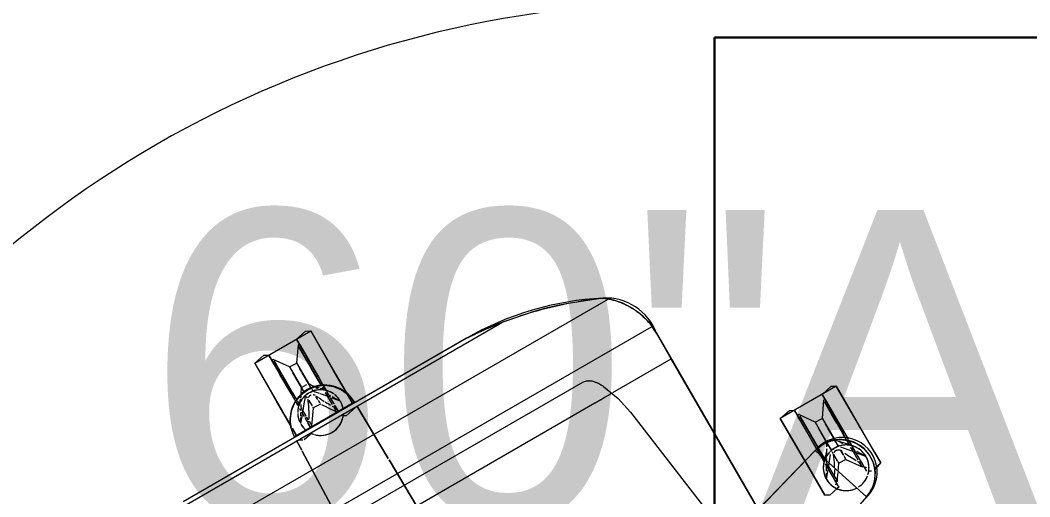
# Model space of a CAD drawing. Header units: inches. Extents: x 6664 to 8129, y 209 to 1287.
# Drawn here: x 7383.98 to 7413.18, y 543.94 to 557.74 of the extents above; entities that cross this region are included whole.
import ezdxf

# ---------------------------------------------------------------- set-up
doc = ezdxf.new("R2010")
doc.units = ezdxf.units.IN
doc.header["$MEASUREMENT"] = 0
doc.layers.add('A-ANNO-NOTE', color=131, linetype='Continuous', lineweight=30)
doc.layers.add('I-FURN', color=30, linetype='Continuous', lineweight=9)
doc.styles.add('Swis721 Lt BT', font='swissl.ttf', dxfattribs={"height": 9})

# ---------------------------------------------------------------- blocks, each defined once
blk = doc.blocks.new('Desk-Worksurface-Teknion-WWWTW3060-R2011 - 30_ x 60_-V87-11th FLOOR POWER _ SIGNAL')
at = {"layer": 'I-FURN'}
blk.add_arc((-33.53, 44.312), 30.551, 270.5953, 329.4055, dxfattribs=at)
blk = doc.blocks.new('Allsteel Seating Acuity Work-Conference Chair1 - Fully Adj_ Arms_ Mesh Back-V142-11th FLOOR POWER _ SIGNAL')
at = {"layer": 'I-FURN', "lineweight": 13}
for p, q in [((-11.803, -2.772), (-12.516, -3.004)), ((-12.453, -2.995), (-11.79, -2.768)), ((-12.47, -3.001), (-12.453, -2.995)), ((-12.47, -3.001), (-12.456, -2.996)), ((-12.453, -2.995), (-11.835, -4.897)), ((-12.45, -3.012), (-11.838, -4.898)), ((-7.767, -8.532), (-8.475, -3.356)), ((-13.048, -3.541), (-13.299, -3.638)), ((-13.299, -3.638), (-13.06, -3.589)), ((-13.299, -3.638), (-13.299, -6.205)), ((-13.299, -4.002), (-13.299, -3.638)), ((-13.299, -3.638), (-13.299, -4.922)), ((-12.956, -3.567), (-12.868, -3.615)), ((-12.826, -3.639), (-12.826, -3.664)), ((-12.826, -3.774), (-12.826, -3.639)), ((-12.826, -3.664), (-12.826, -3.989)), ((-12.826, -3.935), (-12.826, -3.774)), ((-11.901, -3.638), (-11.856, -3.629)), ((-11.901, -3.639), (-11.901, -3.664)), ((-11.901, -3.667), (-11.901, -3.639)), ((-11.901, -3.774), (-11.901, -3.672)), ((-11.901, -3.674), (-11.901, -3.779)), ((-11.429, -3.638), (-11.429, -4.773)), ((-11.429, -4.773), (-11.429, -3.638)), ((-13.299, -4.922), (-13.299, -4.014)), ((-13.023, -4.019), (-12.77, -4.321)), ((-12.864, -4.284), (-13.022, -4.021)), ((-12.777, -3.808), (-12.826, -3.808)), ((-12.826, -3.911), (-12.826, -3.923)), ((-12.826, -3.952), (-12.826, -4.003)), ((-12.777, -3.967), (-12.826, -3.967)), ((-12.826, -4.015), (-12.826, -4.296)), ((-12.826, -4.025), (-12.826, -4.36)), ((-12.481, -4.23), (-12.777, -3.808)), ((-12.777, -3.808), (-12.777, -3.808)), ((-12.777, -3.808), (-12.777, -3.952)), ((-12.777, -3.967), (-12.777, -3.808)), ((-12.777, -4.029), (-12.777, -4.286)), ((-12.113, -4.041), (-12.246, -4.23)), ((-12.008, -3.891), (-12.097, -4.017)), ((-11.95, -3.808), (-12, -3.879)), ((-11.901, -3.808), (-11.95, -3.808)), ((-11.95, -3.808), (-11.95, -3.808)), ((-11.95, -3.808), (-11.95, -3.853)), ((-11.95, -3.967), (-11.95, -3.808)), ((-11.901, -3.967), (-11.95, -3.967)), ((-11.95, -4.002), (-11.95, -4.353)), ((-11.901, -3.799), (-11.901, -3.935)), ((-11.901, -3.912), (-11.901, -3.808)), ((-11.901, -3.808), (-11.901, -3.808)), ((-11.901, -3.808), (-11.901, -3.923)), ((-11.901, -3.83), (-11.901, -4.409)), ((-11.901, -3.952), (-11.901, -4.36)), ((-11.703, -4.017), (-11.881, -4.23)), ((-11.703, -4.017), (-11.8, -4.178)), ((-9.561, -4.021), (-9.561, -9.277)), ((-9.561, -8.532), (-9.561, -4.021)), ((-9.561, -10.137), (-9.561, -4.022)), ((-1.03, -10.822), (-1.134, -4.08)), ((-1.134, -4.08), (-1.03, -10.822)), ((1.015, -12.298), (1.283, -4.08)), ((1.283, -4.08), (1.015, -12.298)), ((-12.756, -4.464), (-12.831, -4.339)), ((-12.826, -4.296), (-12.826, -4.473)), ((-12.826, -4.36), (-12.826, -4.477)), ((-12.777, -4.328), (-12.777, -4.36)), ((-12.777, -4.36), (-12.777, -4.457)), ((-12.743, -4.354), (-12.53, -4.609)), ((-12.481, -4.271), (-12.481, -4.23)), ((-12.481, -4.23), (-12.481, -4.26)), ((-12.481, -4.266), (-12.481, -4.32)), ((-12.481, -4.363), (-12.481, -4.271)), ((-12.481, -4.537), (-12.481, -4.367)), ((-12.453, -4.232), (-12.267, -4.242)), ((-12.267, -4.242), (-12.246, -4.23)), ((-12.246, -4.271), (-12.246, -4.23)), ((-12.246, -4.23), (-12.246, -4.26)), ((-12.246, -4.26), (-12.246, -4.288)), ((-12.246, -4.292), (-12.246, -4.271)), ((-12.246, -4.537), (-12.246, -4.308)), ((-12.246, -4.32), (-12.246, -4.377)), ((-12.004, -4.377), (-12.166, -4.572)), ((-11.897, -4.249), (-12.004, -4.377)), ((-11.95, -4.36), (-11.95, -4.425)), ((-11.821, -4.214), (-11.932, -4.399)), ((-11.901, -4.36), (-11.901, -4.415)), ((-11.838, -4.898), (-9.561, -4.239)), ((-11.838, -4.898), (-9.561, -4.245)), ((-9.561, -4.239), (-11.835, -4.897)), ((-12.848, -4.467), (-12.568, -4.778)), ((-12.826, -4.479), (-12.826, -4.638)), ((-12.826, -4.483), (-12.826, -4.64)), ((-12.826, -4.651), (-12.826, -4.489)), ((-12.826, -4.652), (-12.826, -4.489)), ((-12.777, -4.529), (-12.777, -4.69)), ((-12.777, -4.699), (-12.777, -4.532)), ((-12.602, -4.721), (-12.633, -4.669)), ((-12.481, -4.396), (-12.481, -4.51)), ((-12.481, -4.712), (-12.481, -4.667)), ((-12.481, -4.667), (-12.455, -4.667)), ((-12.481, -4.711), (-12.481, -4.667)), ((-12.444, -4.667), (-12.389, -4.667)), ((-12.338, -4.667), (-12.284, -4.667)), ((-12.246, -4.396), (-12.246, -4.51)), ((-12.246, -4.555), (-12.246, -4.619)), ((-12.231, -4.649), (-12.246, -4.667)), ((-12.076, -4.638), (-12.156, -4.771)), ((-12.153, -4.771), (-12.05, -4.656)), ((-12.051, -4.597), (-12.074, -4.635)), ((-12.033, -4.637), (-11.95, -4.545)), ((-11.951, -4.43), (-12.012, -4.532)), ((-11.95, -4.545), (-11.88, -4.467)), ((-11.95, -4.533), (-11.95, -4.716)), ((-11.95, -4.915), (-11.95, -4.542)), ((-11.901, -4.479), (-11.901, -4.685)), ((-11.901, -4.483), (-11.901, -4.686)), ((-11.901, -4.701), (-11.901, -4.489)), ((-11.901, -4.699), (-11.901, -4.489)), ((-13.299, -6.161), (-13.299, -4.922)), ((-13.299, -4.922), (-13.299, -6.205)), ((-12.826, -4.688), (-12.826, -4.922)), ((-12.826, -4.689), (-12.826, -4.922)), ((-12.826, -4.922), (-12.826, -4.702)), ((-12.826, -4.922), (-12.826, -4.704)), ((-12.826, -4.922), (-12.826, -5.254)), ((-12.826, -6.205), (-12.826, -4.922)), ((-12.826, -4.922), (-12.826, -5.259)), ((-12.826, -5.565), (-12.826, -4.922)), ((-12.777, -4.716), (-12.777, -4.922)), ((-12.777, -4.922), (-12.777, -4.724)), ((-12.777, -4.922), (-12.777, -5.241)), ((-12.777, -5.981), (-12.777, -4.922)), ((-12.571, -4.771), (-12.602, -4.721)), ((-12.568, -4.778), (-12.567, -4.778)), ((-12.543, -4.819), (-12.567, -4.778)), ((-12.481, -4.922), (-12.521, -4.855)), ((-12.481, -4.701), (-12.481, -4.757)), ((-12.481, -4.87), (-12.481, -4.711)), ((-12.481, -4.766), (-12.481, -4.712)), ((-12.481, -4.81), (-12.481, -4.867)), ((-12.481, -4.871), (-12.481, -4.817)), ((-12.481, -4.867), (-12.481, -4.922)), ((-12.481, -4.922), (-12.481, -4.87)), ((-12.481, -4.922), (-12.481, -4.871)), ((-12.481, -4.922), (-12.481, -5.276)), ((-12.481, -5.613), (-12.481, -4.922)), ((-12.294, -4.922), (-12.432, -4.922)), ((-12.246, -4.922), (-12.246, -4.682)), ((-12.246, -4.71), (-12.246, -4.784)), ((-12.246, -4.721), (-12.246, -4.792)), ((-12.246, -4.81), (-12.246, -4.922)), ((-12.246, -4.817), (-12.246, -4.922)), ((-12.184, -4.818), (-12.246, -4.922)), ((-12.246, -4.928), (-12.246, -5.276)), ((-12.246, -5.613), (-12.246, -4.928)), ((-11.95, -4.716), (-11.95, -4.915)), ((-11.95, -4.922), (-11.95, -5.981)), ((-11.95, -5.981), (-11.95, -4.922)), ((-11.901, -4.688), (-11.901, -4.907)), ((-11.901, -4.689), (-11.901, -4.907)), ((-11.901, -4.907), (-11.901, -4.702)), ((-11.901, -4.908), (-11.901, -4.704)), ((-11.901, -4.922), (-11.901, -5.565)), ((-11.901, -5.565), (-11.901, -4.922)), ((-11.901, -4.922), (-11.901, -5.563)), ((-11.901, -6.205), (-11.901, -4.922)), ((-11.835, -4.897), (-11.875, -4.909)), ((-11.838, -4.898), (-11.875, -4.909)), ((-11.429, -4.773), (-11.429, -4.922)), ((-11.429, -4.922), (-11.429, -4.773)), ((-11.429, -6.205), (-11.429, -4.78)), ((-11.429, -4.922), (-11.429, -6.205)), ((-11.429, -6.205), (-11.429, -4.922)), ((-12.826, -5.26), (-12.826, -5.563)), ((-12.826, -5.266), (-12.826, -5.565)), ((-12.777, -5.266), (-12.777, -5.576)), ((-12.481, -5.306), (-12.481, -5.41)), ((-12.246, -5.306), (-12.246, -5.41)), ((-12.826, -5.576), (-12.826, -5.823)), ((-12.826, -6.035), (-12.826, -5.576)), ((-12.826, -5.579), (-12.826, -5.809)), ((-12.826, -5.829), (-12.826, -5.994)), ((-12.777, -5.576), (-12.777, -5.981)), ((-12.777, -6.035), (-12.481, -5.613)), ((-12.246, -5.613), (-11.95, -6.035)), ((-11.901, -5.576), (-11.901, -5.823)), ((-11.901, -5.981), (-11.901, -5.576)), ((-11.901, -5.579), (-11.901, -5.809)), ((-11.901, -5.829), (-11.901, -5.994)), ((-12.826, -5.842), (-12.826, -5.981)), ((-12.826, -5.981), (-12.826, -6.035)), ((-12.826, -5.994), (-12.826, -6.205)), ((-12.826, -6.035), (-12.777, -6.035)), ((-11.95, -6.035), (-11.901, -6.035)), ((-11.901, -5.842), (-11.901, -5.981)), ((-11.901, -5.994), (-11.901, -6.205)), ((-13.299, -6.205), (-13.299, -6.17)), ((-13.299, -6.205), (-11.429, -6.205)), ((-9.561, -10.137), (-9.561, -8.532)), ((-9.561, -9.277), (-9.561, -10.137)), ((-7.613, -9.277), (-9.561, -9.277)), ((-7.464, -9.277), (-7.548, -9.277)), ((-7.362, -9.277), (-7.463, -9.277)), ((-7.215, -9.277), (-7.357, -9.277)), ((-7.016, -9.277), (-7.209, -9.277)), ((7.009, -9.277), (-7.009, -9.277)), ((7.009, -9.973), (-7.009, -9.973)), ((9.533, -10.364), (-9.533, -10.364)), ((-9.336, -11.071), (-9.272, -11.187)), ((-1.002, -12.647), (-1.029, -10.869)), ((-1.029, -10.869), (-1.002, -12.647)), ((-9.111, -11.42), (-9.072, -11.468)), ((-9.071, -11.468), (-8.991, -11.557)), ((-8.991, -11.557), (-8.858, -11.684)), ((8.84, -11.684), (-8.84, -11.684)), ((-8.73, -11.788), (-7.728, -12.179)), ((-7.725, -12.18), (-7.486, -12.258)), ((-7.15, -12.357), (-6.701, -12.472)), ((-6.693, -12.474), (-5.987, -12.615)), ((0.512, -12.611), (0.806, -12.55)), ((1.004, -12.647), (1.014, -12.334)), ((1.014, -12.334), (1.004, -12.647)), ((-5.987, -12.615), (-5.864, -12.635)), ((5.846, -12.635), (-5.846, -12.635)), ((-4.733, -12.755), (4.733, -12.755)), ((-4.717, -12.754), (4.717, -12.754)), ((-1, -12.787), (-1, -12.769)), ((-1, -12.769), (1, -12.769)), ((-1, -12.787), (-1, -12.772)), ((-0.983, -12.772), (1, -12.772)), ((-0.935, -12.997), (-0.935, -12.793)), ((-0.935, -12.793), (-0.935, -13.066)), ((-0.463, -12.95), (-0.463, -12.769)), ((-0.413, -12.791), (-0.463, -12.791)), ((-0.463, -12.841), (-0.463, -12.972)), ((-0.234, -13.047), (-0.413, -12.791)), ((-0.413, -12.791), (-0.413, -12.791)), ((-0.413, -12.791), (-0.413, -12.822)), ((-0.413, -12.95), (-0.413, -12.791)), ((-0.413, -12.836), (-0.413, -12.935)), ((0.413, -12.791), (0.117, -13.213)), ((0.463, -12.791), (0.413, -12.791)), ((0.413, -12.791), (0.413, -12.791)), ((0.413, -12.791), (0.413, -12.836)), ((0.413, -12.95), (0.413, -12.791)), ((0.463, -12.782), (0.463, -12.918)), ((0.463, -12.895), (0.463, -12.791)), ((0.463, -12.791), (0.463, -12.906)), ((0.463, -12.812), (0.463, -12.96)), ((0.841, -12.569), (0.935, -12.621)), ((0.935, -12.793), (0.935, -12.997)), ((0.935, -13.028), (0.935, -12.793)), ((1, -12.769), (0.999, -12.811)), ((1, -12.772), (0.999, -12.811)), ((-0.935, -13.066), (-0.935, -13.008)), ((-0.935, -13.904), (-0.935, -13.066)), ((-0.935, -13.066), (-0.935, -13.904)), ((-0.935, -15.188), (-0.935, -13.123)), ((-0.661, -13), (-0.497, -13.196)), ((-0.521, -13.232), (-0.635, -13.042)), ((-0.463, -12.95), (-0.463, -12.935)), ((-0.463, -12.935), (-0.463, -12.986)), ((-0.413, -12.95), (-0.463, -12.95)), ((-0.463, -13.015), (-0.463, -13.214)), ((-0.463, -13.023), (-0.463, -13.206)), ((-0.413, -13.028), (-0.413, -13.43)), ((-0.136, -13.187), (-0.227, -13.057)), ((0.463, -12.95), (0.413, -12.95)), ((0.413, -12.984), (0.413, -13.096)), ((0.413, -13.114), (0.413, -13.336)), ((0.463, -12.935), (0.463, -12.976)), ((0.463, -12.972), (0.463, -13.093)), ((0.463, -12.986), (0.463, -13.092)), ((0.463, -13.123), (0.463, -13.278)), ((0.463, -13.126), (0.463, -13.279)), ((0.648, -13.015), (0.483, -13.212)), ((0.651, -13.016), (0.564, -13.161)), ((0.935, -13.071), (0.935, -13.904)), ((0.935, -13.904), (0.935, -13.071)), ((0.935, -15.188), (0.935, -13.123)), ((-0.399, -13.435), (-0.495, -13.275)), ((-0.467, -13.232), (-0.306, -13.424)), ((-0.463, -13.265), (-0.463, -13.343)), ((-0.463, -13.279), (-0.463, -13.433)), ((-0.463, -13.343), (-0.463, -13.438)), ((-0.306, -13.424), (-0.263, -13.475)), ((-0.117, -13.213), (0.097, -13.224)), ((-0.117, -13.254), (-0.117, -13.243)), ((-0.117, -13.346), (-0.117, -13.269)), ((-0.117, -13.463), (-0.117, -13.376)), ((-0.117, -13.378), (-0.117, -13.471)), ((0.097, -13.224), (0.117, -13.213)), ((0.117, -13.254), (0.117, -13.243)), ((0.117, -13.467), (0.117, -13.291)), ((0.117, -13.378), (0.117, -13.475)), ((0.36, -13.36), (0.208, -13.542)), ((0.413, -13.413), (0.37, -13.483)), ((0.402, -13.31), (0.371, -13.346)), ((0.413, -13.343), (0.413, -13.408)), ((0.467, -13.232), (0.422, -13.286)), ((0.459, -13.336), (0.432, -13.381)), ((0.463, -13.331), (0.463, -13.392)), ((0.463, -13.343), (0.463, -13.398)), ((0.542, -13.197), (0.488, -13.287)), ((-0.463, -13.463), (-0.463, -13.61)), ((-0.463, -13.467), (-0.463, -13.611)), ((-0.463, -13.473), (-0.343, -13.606)), ((-0.463, -13.622), (-0.463, -13.473)), ((-0.463, -13.623), (-0.463, -13.473)), ((-0.463, -13.671), (-0.463, -13.904)), ((-0.463, -13.672), (-0.463, -13.904)), ((-0.463, -13.904), (-0.463, -13.685)), ((-0.463, -13.904), (-0.463, -13.686)), ((-0.413, -13.511), (-0.413, -13.604)), ((-0.413, -13.613), (-0.413, -13.515)), ((-0.413, -13.698), (-0.413, -13.904)), ((-0.413, -13.904), (-0.413, -13.707)), ((-0.325, -13.626), (-0.242, -13.719)), ((-0.238, -13.703), (-0.269, -13.652)), ((-0.246, -13.496), (-0.171, -13.586)), ((-0.242, -13.719), (-0.204, -13.761)), ((-0.166, -13.592), (-0.136, -13.628)), ((-0.117, -13.703), (-0.117, -13.65)), ((-0.08, -13.65), (-0.025, -13.65)), ((0.025, -13.65), (0.08, -13.65)), ((0.117, -13.546), (0.117, -13.602)), ((0.197, -13.555), (0.135, -13.628)), ((0.264, -13.66), (0.224, -13.727)), ((0.234, -13.727), (0.298, -13.656)), ((0.313, -13.579), (0.289, -13.618)), ((0.318, -13.633), (0.386, -13.558)), ((0.386, -13.558), (0.423, -13.517)), ((0.413, -13.514), (0.413, -13.625)), ((0.413, -13.634), (0.413, -13.518)), ((0.413, -13.698), (0.413, -13.904)), ((0.413, -13.904), (0.413, -13.707)), ((0.453, -13.484), (0.484, -13.45)), ((0.463, -13.502), (0.463, -13.625)), ((0.463, -13.505), (0.463, -13.627)), ((0.463, -13.638), (0.463, -13.512)), ((0.463, -13.64), (0.463, -13.513)), ((0.463, -13.671), (0.463, -13.904)), ((0.463, -13.672), (0.463, -13.904)), ((0.463, -13.904), (0.463, -13.685)), ((0.463, -13.904), (0.463, -13.686)), ((-0.935, -15.188), (-0.935, -13.904)), ((-0.935, -13.904), (-0.935, -15.188)), ((-0.463, -13.904), (-0.463, -14.219)), ((-0.463, -15.188), (-0.463, -13.904)), ((-0.463, -13.904), (-0.463, -14.225)), ((-0.463, -14.225), (-0.463, -13.904)), ((-0.413, -13.904), (-0.413, -14.249)), ((-0.413, -14.964), (-0.413, -13.904)), ((-0.204, -13.761), (-0.203, -13.761)), ((-0.117, -13.904), (-0.204, -13.761)), ((-0.117, -13.904), (-0.117, -13.775)), ((-0.117, -13.793), (-0.117, -13.904)), ((-0.117, -13.904), (-0.117, -13.8)), ((-0.117, -13.904), (-0.117, -14.259)), ((-0.117, -14.596), (-0.117, -13.904)), ((0.117, -13.904), (-0.068, -13.904)), ((0.204, -13.761), (0.117, -13.904)), ((0.117, -13.904), (0.117, -13.775)), ((0.117, -13.793), (0.117, -13.904)), ((0.117, -13.8), (0.117, -13.904)), ((0.117, -13.904), (0.117, -14.259)), ((0.117, -14.596), (0.117, -13.904)), ((0.413, -13.904), (0.413, -14.755)), ((0.413, -14.964), (0.413, -13.904)), ((0.463, -13.904), (0.463, -14.548)), ((0.463, -14.548), (0.463, -13.904)), ((0.463, -13.904), (0.463, -14.546)), ((0.463, -15.188), (0.463, -13.904)), ((0.935, -13.904), (0.935, -15.188)), ((0.935, -15.188), (0.935, -13.904)), ((-0.463, -14.548), (-0.463, -14.242)), ((-0.463, -14.243), (-0.463, -14.546)), ((-0.463, -14.249), (-0.463, -14.548)), ((-0.413, -14.254), (-0.413, -14.964)), ((-0.117, -14.288), (-0.117, -14.393)), ((0.117, -14.288), (0.117, -14.393)), ((-0.463, -14.559), (-0.463, -14.805)), ((-0.463, -15.018), (-0.463, -14.559)), ((-0.463, -14.562), (-0.463, -14.792)), ((-0.413, -15.018), (-0.117, -14.596)), ((-0.117, -14.393), (-0.117, -14.42)), ((0.117, -14.596), (0.413, -15.018)), ((0.463, -14.559), (0.463, -14.786)), ((0.463, -14.964), (0.463, -14.559)), ((0.463, -14.562), (0.463, -14.772)), ((-0.463, -14.812), (-0.463, -14.977)), ((-0.463, -14.825), (-0.463, -14.964)), ((0.413, -14.805), (0.413, -14.964)), ((0.463, -14.772), (0.463, -14.813)), ((0.463, -14.786), (0.463, -14.826)), ((0.463, -14.813), (0.463, -14.977)), ((0.463, -14.826), (0.463, -14.964)), ((-0.463, -14.964), (-0.463, -15.018)), ((-0.463, -14.977), (-0.463, -15.188)), ((-0.463, -15.018), (-0.413, -15.018)), ((0.413, -15.018), (0.463, -15.018)), ((0.463, -14.977), (0.463, -15.188)), ((0.935, -15.188), (-0.935, -15.188))]:
    blk.add_line(p, q, dxfattribs=at)
at = {"layer": 'I-FURN', "lineweight": 13, "flags": 128}
for points in [[(-11.875, -4.909), (-12.127, -4.942), (-12.379, -4.911), (-12.615, -4.818), (-12.82, -4.667), (-12.981, -4.471), (-13.087, -4.24), (-13.131, -3.989), (-13.111, -3.736), (-13.027, -3.496), (-12.886, -3.285), (-12.696, -3.116), (-12.47, -3.001)], [(-11.852, -3.628), (-11.558, -3.567), (-11.429, -3.638)], [(-12.246, -5.613), (-12.46, -5.601), (-12.481, -5.613)], [(-12.826, -6.205), (-13.17, -6.276), (-13.299, -6.205)], [(-11.429, -6.205), (-11.772, -6.276), (-11.901, -6.205)], [(-7.464, -9.562), (-7.656, -9.05), (-7.767, -8.532)], [(-9.561, -10.137), (-9.557, -10.251), (-9.548, -10.364)], [(-9.272, -11.187), (-9.149, -11.371), (-9.111, -11.42)], [(-8.858, -11.684), (-8.795, -11.737), (-8.73, -11.788)], [(-7.486, -12.258), (-7.325, -12.307), (-7.15, -12.357)], [(-0.935, -12.621), (-0.592, -12.55), (-0.505, -12.598)], [(0.999, -12.811), (0.953, -13.061), (0.845, -13.291), (0.683, -13.487), (0.477, -13.635), (0.24, -13.727), (-0.012, -13.756), (-0.264, -13.721), (-0.498, -13.624), (-0.701, -13.47), (-0.858, -13.271), (-0.96, -13.038), (-1, -12.787)], [(0.117, -14.596), (-0.097, -14.584), (-0.117, -14.596)], [(-0.463, -15.188), (-0.806, -15.259), (-0.935, -15.188)], [(0.935, -15.188), (0.592, -15.259), (0.463, -15.188)]]:
    blk.add_lwpolyline(points, dxfattribs=at)
at = {"layer": 'I-FURN', "lineweight": 13}
for centre, radius, start, end in [((-12.205, -3.961), 1.006, 108, 291.4351), ((-12.132, -3.942), 1, 124.3571, 270.2772), ((-12.132, -3.942), 1, 109.7651, 124.3571), ((-12.364, -4.017), 0.661, 92.6077, 129.6594), ((-12.364, -4.017), 0.661, 92.4847, 129.6495), ((-12.364, -4.017), 0.661, 111.6362, 129.656), ((-12.364, -4.017), 0.661, 0, 87.4303), ((-12.364, -4.017), 0.661, 21.7063, 86.879), ((-12.364, -4.017), 0.661, 61.5558, 83.1901), ((-12.364, -4.017), 0.661, 49.3428, 55.9505), ((-12.364, -4.017), 0.661, 135, 179.8654), ((-12.364, -4.017), 0.661, 154.181, 179.7993), ((-12.364, -4.017), 0.661, 132.6633, 150.4796), ((-12.364, -4.017), 0.661, 135, 150), ((-12.364, -4.017), 0.661, 44.2586, 49.3428), ((-12.364, -4.017), 0.661, 28.7109, 42.3307), ((-12.364, -4.017), 0.661, 180, 210), ((-12.364, -4.017), 0.661, 181.1955, 222.0077), ((-12.364, -4.017), 0.661, 286.547, 360), ((-12.364, -4.017), 0.661, 0, 17.8739), ((-12.364, -4.017), 0.661, 344.223, 360), ((-12.364, -4.017), 0.661, 322.0151, 342.4146), ((-12.364, -4.017), 0.661, 213.7296, 240), ((-12.364, -4.017), 0.661, 222.8858, 225), ((-12.364, -4.017), 0.661, 225.1189, 260.2276), ((-12.364, -4.017), 0.661, 240.7917, 255), ((-12.364, -4.017), 0.661, 262.0385, 279.5536), ((-12.364, -4.017), 0.661, 270, 279.3492), ((-12.364, -4.017), 0.661, 282.951, 285), ((-12.364, -4.017), 0.661, 287.3252, 307.0549), ((-12.364, -4.017), 0.661, 309.7649, 314.8811), ((-12.364, -4.017), 0.661, 315, 317.1142), ((-12.364, -4.017), 0.661, 317.8714, 322.0151), ((-12.364, -4.017), 0.661, 262.4086, 270), ((-12.132, -3.942), 1, 270.2772, 284.8692), ((-8.018, -10.395), 1.564, 170.505, 242.9186), ((-4.717, -3.94), 8.814, 242.9186, 270), ((0, -13), 0.661, 136.672, 147.5341), ((0, -13), 0.661, 136.4773, 146.0135), ((0, -13), 0.661, 124.0495, 136.7395), ((0, -13), 0.661, 90.3374, 135), ((0, -13), 0.661, 122.8885, 135), ((0, -13), 0.661, 110.4297, 123.195), ((0, -13), 0.661, 60, 120), ((0, -13), 0.661, 90, 90.3374), ((0, -13), 0.661, 45, 90), ((0, -13), 0.661, 61.5558, 88.4919), ((0, -13), 0.661, 45, 57.1115), ((0, -13), 0.661, 49.3428, 55.9505), ((0, -13), 0.661, 44.2586, 49.3428), ((0, -12.769), 1, 180, 360), ((0, -12.756), 1, 181.7651, 196.3571), ((0, -13), 0.661, 157.7655, 180), ((0, -13), 0.661, 165, 180), ((0, -13), 0.661, 159.3676, 164.4891), ((0, -13), 0.661, 137.6693, 147.5041), ((0, -13), 0.661, 33.9865, 42.0701), ((0, -13), 0.661, 32.4659, 41.6468), ((0, -13), 0.661, 32.4971, 41.4355), ((0, -13), 0.661, 360, 20.6324), ((0, -13), 0.661, 360, 17.8739), ((0, -12.756), 1, 342.2772, 356.8692), ((0, -12.756), 1, 196.3571, 342.2772), ((0, -13), 0.661, 183.6551, 201.6748), ((0, -13), 0.661, 183.9868, 202.6172), ((0, -13), 0.661, 333.9808, 351.5619), ((0, -13), 0.661, 344.223, 354.5551), ((0, -13), 0.661, 204.6894, 222.5959), ((0, -13), 0.661, 207.1926, 222.0077), ((0, -13), 0.661, 315, 330), ((0, -13), 0.661, 317.8714, 322.0151), ((0, -13), 0.661, 322.0151, 328.7678), ((0, -13), 0.661, 332.5725, 342.4146), ((0, -13), 0.661, 222.8858, 225), ((0, -13), 0.661, 225.8677, 252.567), ((0, -13), 0.661, 226.4317, 270), ((0, -13), 0.661, 255, 285), ((0, -13), 0.661, 270, 276.9783), ((0, -13), 0.661, 279.6486, 307.0549), ((0, -13), 0.661, 286.3964, 312.5921), ((0, -13), 0.661, 315, 317.1142)]:
    blk.add_arc(centre, radius, start, end, dxfattribs=at)
for points in [[(-12.956, -3.724), (-12.97, -3.754), (-12.988, -3.786), (-12.997, -3.83)], [(-12.826, -3.774), (-12.843, -3.758), (-12.862, -3.743), (-12.881, -3.731)], [(-11.862, -3.741), (-11.875, -3.751), (-11.889, -3.762), (-11.901, -3.774)], [(-11.73, -3.83), (-11.746, -3.777), (-11.766, -3.734), (-11.784, -3.7)], [(-13, -3.84), (-13.014, -3.89), (-13.024, -3.949), (-13.024, -4.015)], [(-12.747, -4.016), (-12.757, -4), (-12.767, -3.984), (-12.777, -3.967)], [(-11.95, -3.967), (-11.987, -4.026), (-12.021, -4.085), (-12.054, -4.144)], [(-11.703, -4.017), (-11.703, -3.952), (-11.713, -3.894), (-11.726, -3.844)], [(-11.713, -4.131), (-11.71, -4.112), (-11.705, -4.073), (-11.703, -4.035), (-11.703, -4.017)], [(-12.826, -4.489), (-12.819, -4.496), (-12.803, -4.511), (-12.786, -4.525), (-12.777, -4.532)], [(-12.777, -4.532), (-12.747, -4.556), (-12.716, -4.577), (-12.685, -4.594)], [(-12.481, -4.537), (-12.488, -4.522), (-12.494, -4.507), (-12.501, -4.493)], [(-12.481, -4.667), (-12.453, -4.672), (-12.421, -4.676), (-12.388, -4.677)], [(-12.291, -4.674), (-12.275, -4.672), (-12.26, -4.67), (-12.246, -4.667)], [(-12.246, -4.667), (-12.237, -4.665), (-12.227, -4.663), (-12.217, -4.661)], [(-12.023, -4.583), (-11.999, -4.569), (-11.976, -4.553), (-11.953, -4.535)], [(-11.95, -4.532), (-11.942, -4.525), (-11.925, -4.511), (-11.909, -4.496), (-11.901, -4.489)], [(-12.388, -4.677), (-12.372, -4.678), (-12.355, -4.678), (-12.339, -4.678)], [(-12.339, -4.677), (-12.331, -4.677), (-12.314, -4.676), (-12.299, -4.674), (-12.291, -4.673)], [(-9.548, -10.364), (-9.542, -10.418), (-9.526, -10.527), (-9.486, -10.694), (-9.433, -10.857), (-9.391, -10.956), (-9.368, -11.005)], [(-5.783, -12.647), (-6.127, -12.596), (-6.806, -12.463), (-7.79, -12.174), (-8.422, -11.925), (-8.73, -11.788)], [(-5.864, -12.635), (-5.837, -12.639), (-5.81, -12.643), (-5.783, -12.647)], [(-5.783, -12.647), (-5.714, -12.658), (-5.645, -12.667), (-5.575, -12.676)], [(-5.575, -12.676), (-5.548, -12.68), (-5.521, -12.683), (-5.495, -12.686)], [(-0.636, -12.822), (-0.65, -12.873), (-0.661, -12.933), (-0.661, -13)], [(-0.617, -12.763), (-0.623, -12.779), (-0.629, -12.794), (-0.633, -12.813)], [(0.661, -13), (0.661, -12.935), (0.651, -12.876), (0.637, -12.826)], [(-0.383, -12.999), (-0.393, -12.983), (-0.403, -12.966), (-0.413, -12.95)], [(-0.269, -13.202), (-0.297, -13.149), (-0.327, -13.096), (-0.358, -13.044)], [(0.383, -12.999), (0.358, -13.042), (0.332, -13.084), (0.308, -13.127)], [(-0.176, -13.388), (-0.201, -13.335), (-0.226, -13.282), (-0.254, -13.23)], [(-0.136, -13.476), (-0.146, -13.453), (-0.157, -13.43), (-0.167, -13.407)], [(0.227, -13.283), (0.188, -13.361), (0.151, -13.44), (0.117, -13.52)], [(-0.463, -13.471), (-0.455, -13.479), (-0.439, -13.494), (-0.422, -13.508), (-0.413, -13.515)], [(-0.413, -13.515), (-0.381, -13.541), (-0.348, -13.563), (-0.315, -13.581)], [(-0.276, -13.6), (-0.256, -13.61), (-0.235, -13.618), (-0.216, -13.624)], [(-0.205, -13.628), (-0.175, -13.638), (-0.146, -13.645), (-0.117, -13.65)], [(-0.117, -13.65), (-0.103, -13.653), (-0.088, -13.655), (-0.073, -13.657)], [(-0.073, -13.657), (-0.057, -13.658), (-0.041, -13.659), (-0.025, -13.66)], [(-0.025, -13.66), (-0.008, -13.661), (0.009, -13.661), (0.025, -13.66)], [(0.341, -13.566), (0.363, -13.552), (0.386, -13.537), (0.408, -13.52)], [(0.413, -13.515), (0.422, -13.508), (0.439, -13.494), (0.455, -13.479), (0.463, -13.471)]]:
    blk.add_open_spline(points, degree=3, dxfattribs=at)
for points, knots in [([(-13.024, -4.017), (-13.024, -4.035), (-13.023, -4.073), (-13.017, -4.121), (-13.009, -4.161), (-13.001, -4.192), (-12.993, -4.217), (-12.986, -4.238), (-12.981, -4.253), (-12.974, -4.269), (-12.966, -4.29), (-12.955, -4.312), (-12.946, -4.329), (-12.943, -4.335)], [0, 0, 0, 0, 0.125, 0.25, 0.3125, 0.375, 0.4375, 0.46875, 0.5, 0.53125, 0.5625, 0.625, 0.6638915, 0.6638915, 0.6638915, 0.6638915]), ([(-12.54, -4.406), (-12.565, -4.352), (-12.622, -4.233), (-12.688, -4.119), (-12.725, -4.056)], [0.2243411, 0.2243411, 0.2243411, 0.2243411, 0.5, 0.8407335, 0.8407335, 0.8407335, 0.8407335]), ([(-12.072, -4.175), (-12.085, -4.2), (-12.148, -4.318), (-12.205, -4.439), (-12.246, -4.537)], [0.3722222, 0.3722222, 0.3722222, 0.3722222, 0.5, 1, 1, 1, 1]), ([(-11.901, -4.489), (-11.884, -4.471), (-11.859, -4.445), (-11.834, -4.411), (-11.82, -4.392), (-11.813, -4.382), (-11.81, -4.377)], [0, 0, 0, 0, 0.125, 0.1875, 0.21875, 0.25, 0.25, 0.25, 0.25]), ([(-11.774, -4.316), (-11.769, -4.305), (-11.762, -4.29), (-11.753, -4.269), (-11.749, -4.259), (-11.747, -4.253)], [0.3759306, 0.3759306, 0.3759306, 0.3759306, 0.4375, 0.46875, 0.5, 0.5, 0.5, 0.5]), ([(-12.908, -4.391), (-12.908, -4.391), (-12.904, -4.397), (-12.894, -4.411), (-12.868, -4.445), (-12.844, -4.471), (-12.826, -4.489)], [0.7788462, 0.7788462, 0.7788462, 0.7788462, 0.78125, 0.8125, 0.875, 1, 1, 1, 1]), ([(-12.678, -4.598), (-12.645, -4.616), (-12.583, -4.643), (-12.521, -4.659), (-12.492, -4.665)], [0.3333333, 0.3333333, 0.3333333, 0.3333333, 0.6666667, 0.9620889, 0.9620889, 0.9620889, 0.9620889]), ([(-12.287, -4.574), (-12.291, -4.577), (-12.298, -4.582), (-12.315, -4.591), (-12.33, -4.597), (-12.343, -4.599), (-12.352, -4.6), (-12.363, -4.601), (-12.375, -4.6), (-12.384, -4.599), (-12.397, -4.597), (-12.412, -4.591), (-12.429, -4.582), (-12.441, -4.574), (-12.452, -4.567), (-12.465, -4.555), (-12.475, -4.545), (-12.481, -4.537)], [0.2, 0.2, 0.2, 0.2, 0.25, 0.3, 0.4, 0.425, 0.45, 0.5, 0.55, 0.575, 0.6, 0.7, 0.75, 0.8, 0.85, 0.9, 1, 1, 1, 1]), ([(-7.009, -9.973), (-7.048, -9.969), (-7.102, -9.956), (-7.159, -9.933), (-7.19, -9.917), (-7.212, -9.903), (-7.234, -9.888), (-7.261, -9.866), (-7.293, -9.834), (-7.322, -9.799), (-7.344, -9.77), (-7.36, -9.748), (-7.375, -9.727), (-7.395, -9.698), (-7.427, -9.645), (-7.451, -9.596), (-7.464, -9.562)], [0, 0, 0, 0, 0.166667, 0.25, 0.291667, 0.333333, 0.375, 0.416667, 0.5, 0.583333, 0.625, 0.666667, 0.708333, 0.75, 0.833333, 1, 1, 1, 1]), ([(-8.73, -11.788), (-8.858, -11.692), (-9.033, -11.527), (-9.199, -11.306), (-9.282, -11.173), (-9.339, -11.069), (-9.389, -10.961), (-9.449, -10.814), (-9.531, -10.546), (-9.561, -10.301), (-9.561, -10.137)], [0, 0, 0, 0, 0.25, 0.375, 0.4375, 0.5, 0.5625, 0.625, 0.75, 1, 1, 1, 1]), ([(-4.718, -12.754), (-4.717, -12.754), (-4.717, -12.754), (-4.72, -12.754), (-4.735, -12.753), (-4.78, -12.751), (-4.84, -12.747), (-4.881, -12.744), (-4.904, -12.743), (-4.92, -12.742), (-4.935, -12.74), (-4.957, -12.739), (-4.996, -12.736), (-5.057, -12.731), (-5.12, -12.726), (-5.17, -12.721), (-5.207, -12.718), (-5.243, -12.714), (-5.291, -12.709), (-5.375, -12.7), (-5.495, -12.687), (-5.639, -12.668), (-5.735, -12.654), (-5.783, -12.647)], [0.5, 0.5, 0.5, 0.5, 0.5078125, 0.515625, 0.53125, 0.5625, 0.59375, 0.609375, 0.6171875, 0.625, 0.6328125, 0.640625, 0.65625, 0.6875, 0.71875, 0.734375, 0.75, 0.765625, 0.78125, 0.8125, 0.875, 0.9375, 1, 1, 1, 1]), ([(-5.495, -12.686), (-5.473, -12.689), (-5.428, -12.694), (-5.359, -12.702), (-5.311, -12.707), (-5.287, -12.71)], [0.15997596, 0.15997596, 0.15997596, 0.15997596, 0.1875, 0.21875, 0.25, 0.25, 0.25, 0.25]), ([(-5.287, -12.71), (-5.263, -12.712), (-5.236, -12.715), (-5.209, -12.717), (-5.206, -12.718)], [0.25, 0.25, 0.25, 0.25, 0.28125, 0.28497683, 0.28497683, 0.28497683, 0.28497683]), ([(-5.206, -12.718), (-5.185, -12.72), (-5.139, -12.724), (-5.082, -12.729), (-5.041, -12.732), (-5.017, -12.734), (-5.005, -12.735), (-4.999, -12.736)], [0.28497683, 0.28497683, 0.28497683, 0.28497683, 0.3125, 0.34375, 0.359375, 0.3671875, 0.375, 0.375, 0.375, 0.375]), ([(-4.999, -12.736), (-4.993, -12.736), (-4.981, -12.737), (-4.954, -12.739), (-4.928, -12.741), (-4.909, -12.742), (-4.905, -12.743)], [0.375, 0.375, 0.375, 0.375, 0.3828125, 0.390625, 0.40625, 0.41055124, 0.41055124, 0.41055124, 0.41055124]), ([(-4.905, -12.743), (-4.879, -12.744), (-4.822, -12.748), (-4.761, -12.752), (-4.728, -12.753), (-4.72, -12.754), (-4.718, -12.754)], [0.41055124, 0.41055124, 0.41055124, 0.41055124, 0.4375, 0.46875, 0.484375, 0.5, 0.5, 0.5, 0.5]), ([(-0.659, -13.04), (-0.659, -13.046), (-0.657, -13.07), (-0.653, -13.104), (-0.645, -13.144), (-0.637, -13.174), (-0.63, -13.2), (-0.623, -13.221), (-0.619, -13.231), (-0.617, -13.236)], [0.0911713, 0.0911713, 0.0911713, 0.0911713, 0.125, 0.25, 0.3125, 0.375, 0.4375, 0.46875, 0.5, 0.5, 0.5, 0.5]), ([(0.305, -13.135), (0.287, -13.166), (0.261, -13.215), (0.237, -13.263), (0.229, -13.28)], [0.3303839, 0.3303839, 0.3303839, 0.3303839, 0.5, 0.5854204, 0.5854204, 0.5854204, 0.5854204]), ([(-0.575, -13.326), (-0.574, -13.327), (-0.57, -13.334), (-0.563, -13.345), (-0.557, -13.355), (-0.554, -13.36)], [0.67909331, 0.67909331, 0.67909331, 0.67909331, 0.6875, 0.71875, 0.75, 0.75, 0.75, 0.75]), ([(-0.554, -13.36), (-0.55, -13.365), (-0.544, -13.375), (-0.53, -13.394), (-0.512, -13.419), (-0.495, -13.437), (-0.486, -13.446)], [0.75, 0.75, 0.75, 0.75, 0.78125, 0.8125, 0.875, 0.9411957, 0.9411957, 0.9411957, 0.9411957]), ([(0.463, -13.471), (0.48, -13.454), (0.505, -13.427), (0.53, -13.394), (0.544, -13.375), (0.55, -13.365), (0.554, -13.36)], [0, 0, 0, 0, 0.125, 0.1875, 0.21875, 0.25, 0.25, 0.25, 0.25]), ([(0.594, -13.289), (0.598, -13.282), (0.603, -13.269), (0.611, -13.252), (0.615, -13.241), (0.617, -13.236)], [0.3954392, 0.3954392, 0.3954392, 0.3954392, 0.4375, 0.46875, 0.5, 0.5, 0.5, 0.5]), ([(-0.077, -13.557), (-0.08, -13.555), (-0.088, -13.549), (-0.102, -13.538), (-0.111, -13.528), (-0.117, -13.52)], [0.8, 0.8, 0.8, 0.8, 0.85, 0.9, 1, 1, 1, 1]), ([(0.077, -13.557), (0.073, -13.56), (0.065, -13.564), (0.049, -13.574), (0.034, -13.579), (0.021, -13.582), (0.012, -13.583), (0, -13.584), (-0.011, -13.583), (-0.021, -13.582), (-0.025, -13.581), (-0.027, -13.581)], [0.201184, 0.201184, 0.201184, 0.201184, 0.25, 0.3, 0.4, 0.425, 0.45, 0.5, 0.55, 0.575, 0.6, 0.6, 0.6, 0.6]), ([(0.025, -13.66), (0.033, -13.66), (0.066, -13.658), (0.096, -13.654), (0.117, -13.65)], [0.6, 0.6, 0.6, 0.6, 0.7, 1, 1, 1, 1])]:
    blk.add_open_spline(points, degree=3, knots=knots, dxfattribs=at)

msp = doc.modelspace()

# ---------------------------------------------------------------- linework, layer by layer
at = {"layer": 'A-ANNO-NOTE'}
for p, q in [((7422.059, 557.235), (7404.059, 557.235)), ((7404.059, 557.235), (7404.059, 539.235))]:
    msp.add_line(p, q, dxfattribs=at)

# ---------------------------------------------------------------- block references
at = {"layer": 'I-FURN'}
for name, p, rotation in [('Desk-Worksurface-Teknion-WWWTW3060-R2011 - 30_ x 60_-V87-11th FLOOR POWER _ SIGNAL', (7369.684, 572.002), 179.9999970424413), ('Allsteel Seating Acuity Work-Conference Chair1 - Fully Adj_ Arms_ Mesh Back-V142-11th FLOOR POWER _ SIGNAL', (7399.167, 535.12), 210.0001125612781)]:
    msp.add_blockref(name, p, dxfattribs=dict(at, rotation=rotation))

# ---------------------------------------------------------------- texts
at = {"layer": 'A-ANNO-NOTE', "lineweight": 9, "char_height": 9, "attachment_point": 1, "style": 'Swis721 Lt BT'}
for s, insert, width in [('60"', (7387.598, 552.242), 20.604), ('AV', (7405.216, 552.242), 18.18)]:
    msp.add_mtext(s, dxfattribs=dict(at, insert=insert, width=width))

doc.saveas('drawing.dxf')
